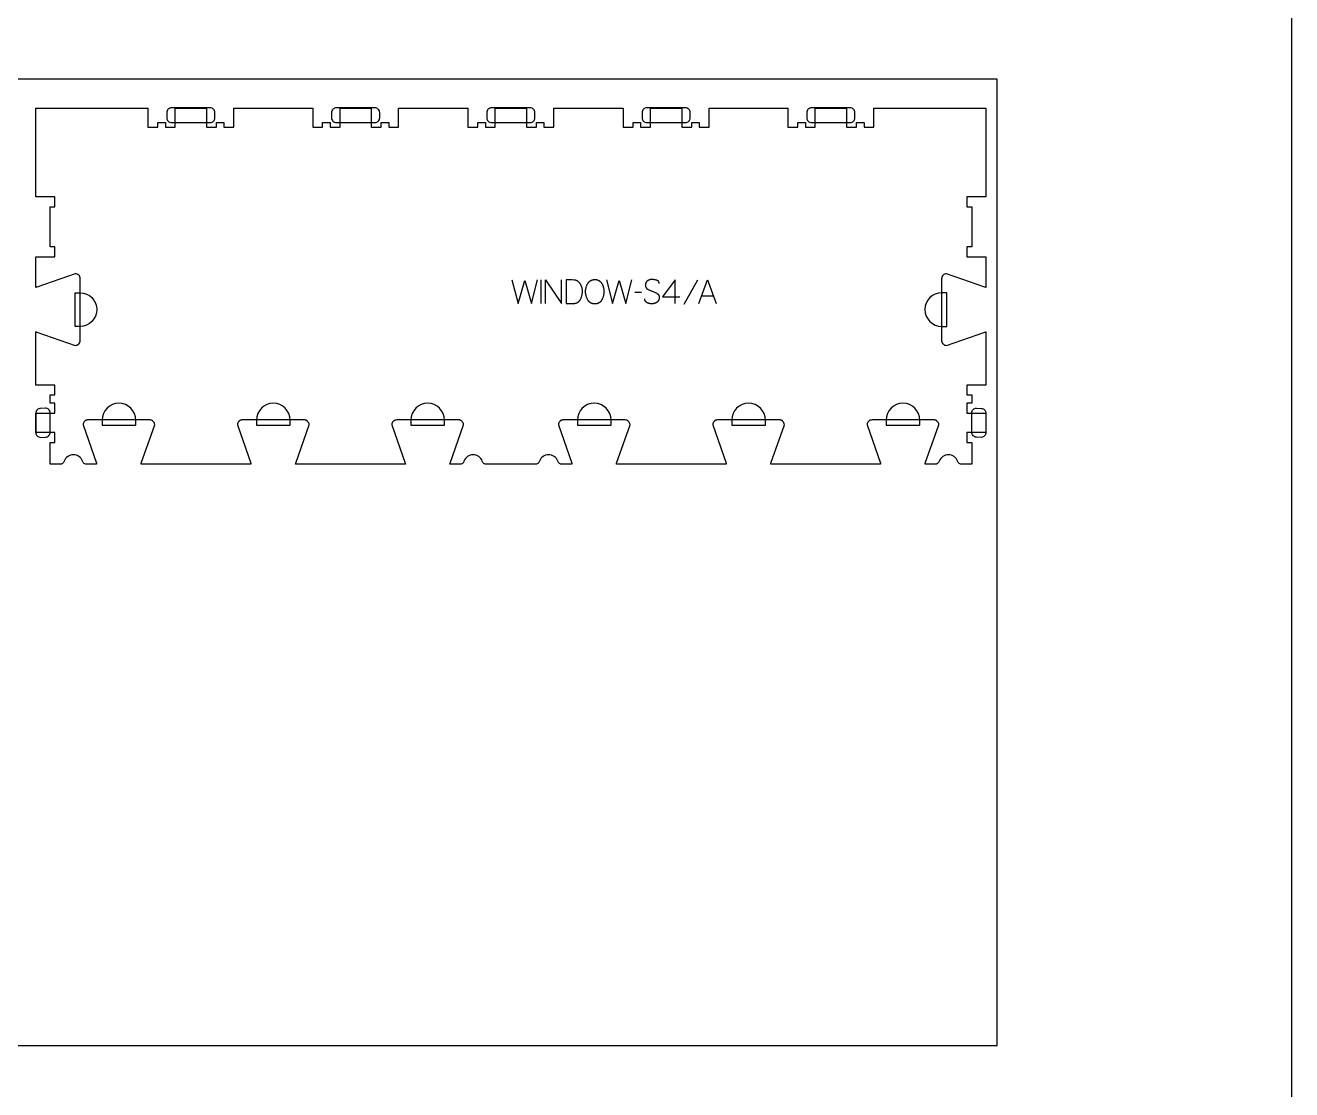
# Model space of a CAD drawing. Extents: x 0 to 4485, y 0 to 8771.
# Drawn here: x 1585 to 3183, y 2387 to 3731 of the extents above; entities that cross this region are included whole.
import ezdxf

# ---------------------------------------------------------------- set-up
doc = ezdxf.new("R2010")
doc.units = 0
for name, color, linetype in [('0_SHEET_SPRUCEPLY_2440X122', 1, 'CONTINUOUS'), ('1_ANYTOOL_1MMDEEP_LABELS_S', 2, 'CONTINUOUS'), ('4_ANYTOOL_CUTTHROUGH_OUTSI', 5, 'CONTINUOUS'), ('5_ANYTOOL_HALF_MILL_9MM_IN', 3, 'CONTINUOUS'), ('DONOTCUT', 7, 'CONTINUOUS')]:
    doc.layers.add(name, color=color, linetype=linetype)

msp = doc.modelspace()

# ---------------------------------------------------------------- linework, layer by layer
at = {"layer": '0_SHEET_SPRUCEPLY_2440X122'}
msp.add_lwpolyline([(371.7, 3662.6), (371.7, 2442.6), (2811.7, 2442.6), (2811.7, 3662.6)], close=True, dxfattribs=at)
at = {"layer": '1_ANYTOOL_1MMDEEP_LABELS_S', "color": 2}
for points in [[(2199, 3409.2), (2206.7, 3379.2), (2215.1, 3408.3), (2223.6, 3379.2), (2231.1, 3409.2)], [(2235.5, 3409.2), (2235.5, 3379.2)], [(2241.5, 3379.2), (2241.5, 3409.2), (2261.6, 3379.2), (2261.6, 3409.2)], [(2318.4, 3409.2), (2326.1, 3379.2), (2334.5, 3408.3), (2343, 3379.2), (2350.5, 3409.2)], [(2385, 3404.6), (2385, 3404.8), (2385, 3404.9), (2385, 3405), (2385, 3405.1), (2385, 3405.2), (2384.9, 3405.3), (2384.9, 3405.4), (2384.9, 3405.5), (2384.9, 3405.5), (2384.9, 3405.6), (2384.9, 3405.7), (2384.9, 3405.8), (2384.8, 3405.9), (2384.8, 3406), (2384.8, 3406), (2384.8, 3406.1), (2384.7, 3406.2), (2384.7, 3406.3), (2384.7, 3406.3), (2384.6, 3406.4), (2384.6, 3406.5), (2384.6, 3406.6), (2384.5, 3406.6), (2384.5, 3406.7), (2384.4, 3406.8), (2384.4, 3406.8), (2384.4, 3406.9), (2384.3, 3407), (2384.3, 3407), (2384.2, 3407.1), (2384.2, 3407.2), (2384.1, 3407.2), (2384.1, 3407.3), (2384, 3407.3), (2384, 3407.4), (2383.9, 3407.5), (2383.8, 3407.5), (2383.8, 3407.6), (2383.7, 3407.6), (2383.6, 3407.7), (2383.6, 3407.7), (2383.5, 3407.8), (2383.4, 3407.8), (2383.4, 3407.9), (2383.3, 3407.9), (2383.2, 3408), (2383.1, 3408), (2383.1, 3408.1), (2383, 3408.1), (2382.9, 3408.2), (2382.8, 3408.2), (2382.7, 3408.3), (2382.5, 3408.4), (2382.3, 3408.4), (2382.1, 3408.5), (2381.9, 3408.6), (2381.7, 3408.6), (2380.9, 3408.8), (2380.1, 3409), (2379.3, 3409.2), (2378.5, 3409.3), (2378.2, 3409.4), (2377.8, 3409.4), (2377.4, 3409.5), (2377, 3409.5), (2376.7, 3409.5), (2376.3, 3409.6), (2376, 3409.6), (2375.6, 3409.6), (2375.4, 3409.6), (2375.2, 3409.6), (2375, 3409.6), (2374.8, 3409.5), (2374.6, 3409.5), (2374.5, 3409.5), (2374.3, 3409.5), (2374.1, 3409.5), (2373.9, 3409.4), (2373.7, 3409.4), (2373.5, 3409.4), (2373.3, 3409.3), (2373.2, 3409.3), (2373, 3409.2), (2372.8, 3409.2), (2372.6, 3409.1), (2372.5, 3409.1), (2372.3, 3409), (2372.1, 3408.9), (2371.9, 3408.9), (2371.8, 3408.8), (2371.6, 3408.7), (2371.4, 3408.6), (2371.3, 3408.5), (2371.1, 3408.5), (2370.9, 3408.4), (2370.8, 3408.3), (2370.6, 3408.2), (2370.5, 3408.1), (2370.3, 3408), (2370.1, 3407.9), (2370, 3407.7), (2369.8, 3407.6), (2369.7, 3407.5), (2369.5, 3407.4), (2369.4, 3407.3), (2369.3, 3407.1), (2369.1, 3407), (2369, 3406.9), (2368.9, 3406.7), (2368.8, 3406.6), (2368.7, 3406.5), (2368.6, 3406.3), (2368.5, 3406.2), (2368.4, 3406), (2368.3, 3405.9), (2368.2, 3405.7), (2368.1, 3405.5), (2368, 3405.4), (2368, 3405.2), (2367.9, 3405), (2367.9, 3404.9), (2367.8, 3404.7), (2367.7, 3404.5), (2367.7, 3404.3), (2367.7, 3404.1), (2367.6, 3403.9), (2367.6, 3403.8), (2367.6, 3403.6), (2367.5, 3403.4), (2367.5, 3403.2), (2367.5, 3403), (2367.5, 3402.8), (2367.5, 3402.5), (2367.5, 3402.3), (2367.5, 3402.1), (2367.5, 3401.9), (2367.5, 3401.7), (2367.6, 3401.5), (2367.6, 3401.3), (2367.6, 3401.1), (2367.7, 3400.9), (2367.7, 3400.7), (2367.8, 3400.6), (2367.8, 3400.4), (2367.9, 3400.2), (2367.9, 3400.1), (2368, 3400), (2368, 3399.9), (2368, 3399.9), (2368.1, 3399.8), (2368.1, 3399.7), (2368.2, 3399.6), (2368.2, 3399.5), (2368.3, 3399.5), (2368.3, 3399.4), (2368.3, 3399.3), (2368.4, 3399.2), (2368.4, 3399.2), (2368.5, 3399.1), (2368.6, 3399), (2368.6, 3398.9), (2368.7, 3398.9), (2368.7, 3398.8), (2368.8, 3398.7), (2368.8, 3398.7), (2368.9, 3398.6), (2369, 3398.5), (2369, 3398.5), (2369.1, 3398.4), (2369.2, 3398.3), (2369.4, 3398.1), (2369.5, 3398), (2369.7, 3397.9), (2369.8, 3397.8), (2370, 3397.7), (2370.2, 3397.6), (2370.3, 3397.5), (2371, 3397.1), (2371.8, 3396.7), (2372.5, 3396.3), (2373.3, 3396), (2374.1, 3395.6), (2374.9, 3395.3), (2375.7, 3395), (2376.5, 3394.7), (2377.3, 3394.4), (2378.1, 3394), (2378.9, 3393.7), (2379.7, 3393.3), (2380.4, 3393), (2381.2, 3392.6), (2381.9, 3392.2), (2382.5, 3391.7), (2382.7, 3391.6), (2382.9, 3391.5), (2383, 3391.4), (2383.1, 3391.3), (2383.2, 3391.3), (2383.2, 3391.2), (2383.3, 3391.2), (2383.4, 3391.1), (2383.5, 3391), (2383.5, 3391), (2383.6, 3390.9), (2383.6, 3390.8), (2383.7, 3390.8), (2383.8, 3390.7), (2383.8, 3390.6), (2383.9, 3390.5), (2383.9, 3390.5), (2384, 3390.4), (2384, 3390.3), (2384.1, 3390.2), (2384.1, 3390.2), (2384.2, 3390.1), (2384.2, 3390), (2384.3, 3389.9), (2384.3, 3389.9), (2384.4, 3389.8), (2384.4, 3389.7), (2384.5, 3389.6), (2384.5, 3389.5), (2384.5, 3389.4), (2384.6, 3389.4), (2384.6, 3389.3), (2384.6, 3389.2), (2384.7, 3389.1), (2384.7, 3389), (2384.7, 3388.9), (2384.7, 3388.8), (2384.8, 3388.6), (2384.8, 3388.4), (2384.9, 3388.2), (2384.9, 3388), (2384.9, 3387.8), (2385, 3387.6), (2385, 3387.4), (2385, 3387.2), (2385, 3387), (2385, 3386.8), (2385, 3386.5), (2384.9, 3386.3), (2384.9, 3386.1), (2384.9, 3385.8), (2384.9, 3385.6), (2384.8, 3385.4), (2384.8, 3385.2), (2384.7, 3385), (2384.7, 3384.8), (2384.6, 3384.6), (2384.6, 3384.4), (2384.5, 3384.2), (2384.4, 3384), (2384.4, 3383.8), (2384.3, 3383.6), (2384.2, 3383.4), (2384.1, 3383.2), (2384, 3383), (2383.9, 3382.9), (2383.8, 3382.7), (2383.7, 3382.5), (2383.6, 3382.4), (2383.4, 3382.2), (2383.3, 3382.1), (2383.2, 3381.9), (2383, 3381.8), (2382.9, 3381.6), (2382.8, 3381.5), (2382.6, 3381.4), (2382.5, 3381.2), (2382.3, 3381.1), (2382.1, 3381), (2382, 3380.9), (2381.8, 3380.7), (2381.4, 3380.5), (2381, 3380.3), (2380.7, 3380.1), (2380.3, 3379.9), (2379.9, 3379.8), (2379.6, 3379.6), (2379.4, 3379.6), (2379.2, 3379.5), (2379, 3379.4), (2378.8, 3379.4), (2378.6, 3379.3), (2378.4, 3379.3), (2378.2, 3379.2), (2378, 3379.2), (2377.8, 3379.1), (2377.6, 3379.1), (2377.4, 3379), (2377.2, 3379), (2377, 3379), (2376.8, 3379), (2376.4, 3378.9), (2376, 3378.9), (2375.6, 3378.9), (2375.2, 3378.9), (2374.8, 3378.9), (2374.4, 3378.9), (2374, 3379), (2373.6, 3379), (2373.2, 3379.1), (2372.8, 3379.2), (2372.4, 3379.2), (2372, 3379.4), (2371.7, 3379.5), (2371.3, 3379.6), (2370.9, 3379.7), (2370.6, 3379.9), (2370.2, 3380.1), (2369.9, 3380.2), (2369.5, 3380.4), (2369.3, 3380.5), (2369.2, 3380.6), (2369, 3380.7), (2368.9, 3380.8), (2368.7, 3381), (2368.6, 3381.1), (2368.4, 3381.2), (2368.3, 3381.3), (2368.2, 3381.4), (2368.1, 3381.6), (2368, 3381.7), (2367.8, 3381.8), (2367.8, 3381.9), (2367.7, 3382), (2367.7, 3382), (2367.6, 3382.1), (2367.6, 3382.2), (2367.5, 3382.2), (2367.5, 3382.3), (2367.5, 3382.4), (2367.4, 3382.5), (2367.4, 3382.5), (2367.3, 3382.6), (2367.3, 3382.7), (2367.3, 3382.8), (2367.2, 3382.8), (2367.2, 3382.9), (2367.2, 3383), (2367.1, 3383.1), (2367.1, 3383.2), (2367.1, 3383.2), (2367, 3383.3), (2367, 3383.5), (2366.9, 3383.6), (2366.9, 3383.8), (2366.9, 3384), (2366.8, 3384.2), (2366.8, 3384.3), (2366.8, 3384.5), (2366.8, 3384.7), (2366.8, 3384.9), (2366.8, 3385.1)], [(2405, 3379.2), (2405, 3409.3), (2389, 3387.9)], [(2433.2, 3408.8), (2416, 3378)], [(2434.9, 3379.2), (2445.8, 3409.2), (2456.9, 3379.2)], [(2362.7, 3393.1), (2354, 3393)], [(2389, 3387.9), (2410.8, 3387.9)], [(2438.4, 3388.8), (2453.3, 3388.8)]]:
    msp.add_lwpolyline(points, dxfattribs=at)
for points in [[(2267.6, 3409.2), (2267.6, 3379.2), (2276.1, 3379.3), (2276.5, 3379.3), (2276.9, 3379.3), (2277.3, 3379.4), (2277.7, 3379.4), (2278.1, 3379.5), (2278.5, 3379.5), (2278.8, 3379.6), (2279.2, 3379.7), (2279.5, 3379.7), (2279.9, 3379.8), (2280.2, 3379.9), (2280.5, 3380.1), (2280.9, 3380.2), (2281, 3380.2), (2281.2, 3380.3), (2281.3, 3380.4), (2281.5, 3380.5), (2281.6, 3380.5), (2281.8, 3380.6), (2281.9, 3380.7), (2282.1, 3380.8), (2282.2, 3380.9), (2282.3, 3380.9), (2282.5, 3381), (2282.6, 3381.1), (2282.7, 3381.2), (2282.9, 3381.3), (2283, 3381.4), (2283.1, 3381.5), (2283.2, 3381.6), (2283.4, 3381.7), (2283.5, 3381.8), (2283.6, 3381.9), (2283.7, 3382), (2283.8, 3382.2), (2283.9, 3382.3), (2284.1, 3382.4), (2284.2, 3382.5), (2284.3, 3382.6), (2284.4, 3382.8), (2284.5, 3382.9), (2284.6, 3383), (2284.7, 3383.2), (2284.8, 3383.3), (2284.9, 3383.4), (2285, 3383.7), (2285.2, 3384), (2285.4, 3384.3), (2285.7, 3384.9), (2286, 3385.6), (2286.3, 3386.2), (2286.5, 3386.8), (2286.8, 3387.5), (2287, 3388.1), (2287.2, 3388.8), (2287.3, 3389.4), (2287.5, 3390.1), (2287.6, 3390.8), (2287.7, 3391.4), (2287.8, 3392.1), (2287.9, 3392.8), (2288, 3393.5), (2288, 3394.2), (2288, 3394.9), (2288, 3395.5), (2288, 3396.1), (2287.9, 3396.7), (2287.8, 3397.3), (2287.8, 3397.8), (2287.7, 3398.1), (2287.7, 3398.4), (2287.6, 3398.7), (2287.5, 3399), (2287.5, 3399.2), (2287.4, 3399.5), (2287.3, 3399.8), (2287.2, 3400.1), (2287.1, 3400.3), (2287, 3400.6), (2286.9, 3400.9), (2286.8, 3401.1), (2286.7, 3401.4), (2286.6, 3401.7), (2286.4, 3402.2), (2286.1, 3402.7), (2285.8, 3403.2), (2285.5, 3403.7), (2285.3, 3404), (2285.1, 3404.3), (2284.9, 3404.6), (2284.7, 3404.9), (2284.5, 3405.2), (2284.3, 3405.4), (2284.1, 3405.7), (2283.9, 3405.9), (2283.6, 3406.2), (2283.4, 3406.4), (2283.2, 3406.6), (2283, 3406.8), (2282.7, 3407), (2282.5, 3407.2), (2282.2, 3407.4), (2282, 3407.5), (2281.7, 3407.7), (2281.5, 3407.8), (2281.2, 3408), (2281, 3408.1), (2280.7, 3408.2), (2280.5, 3408.3), (2280.2, 3408.4), (2279.9, 3408.5), (2279.6, 3408.6), (2279.4, 3408.7), (2279.1, 3408.8), (2278.8, 3408.8), (2278.5, 3408.9), (2278.2, 3408.9), (2277.9, 3408.9), (2277.6, 3408.9), (2275.2, 3409.1), (2272.7, 3409.1), (2270.2, 3409.2)], [(2304.1, 3409.6), (2304.4, 3409.6), (2304.8, 3409.5), (2305.2, 3409.5), (2305.5, 3409.5), (2305.7, 3409.5), (2305.9, 3409.4), (2306, 3409.4), (2306.2, 3409.4), (2306.4, 3409.3), (2306.5, 3409.3), (2306.7, 3409.2), (2306.8, 3409.2), (2307, 3409.2), (2307.2, 3409.1), (2307.3, 3409), (2307.5, 3409), (2307.6, 3408.9), (2307.8, 3408.9), (2307.9, 3408.8), (2308.1, 3408.7), (2308.2, 3408.7), (2308.4, 3408.6), (2308.5, 3408.5), (2308.6, 3408.4), (2308.8, 3408.4), (2308.9, 3408.3), (2309, 3408.2), (2309.2, 3408.1), (2309.4, 3407.9), (2309.7, 3407.7), (2309.9, 3407.5), (2310.2, 3407.3), (2310.4, 3407.1), (2310.6, 3406.9), (2310.9, 3406.6), (2311.1, 3406.4), (2311.3, 3406.2), (2311.5, 3405.9), (2311.7, 3405.7), (2311.9, 3405.4), (2312.1, 3405.2), (2312.3, 3404.9), (2312.5, 3404.6), (2312.6, 3404.3), (2312.8, 3404.1), (2313, 3403.8), (2313.1, 3403.5), (2313.3, 3403.2), (2313.4, 3402.9), (2313.5, 3402.6), (2313.7, 3402.3), (2313.8, 3402), (2313.9, 3401.6), (2314, 3401.3), (2314.1, 3401), (2314.2, 3400.7), (2314.3, 3400.3), (2314.4, 3400), (2314.5, 3399.7), (2314.6, 3399.3), (2314.7, 3398.6), (2314.9, 3398), (2315, 3397.3), (2315.1, 3396.6), (2315.1, 3396), (2315.2, 3395.3), (2315.2, 3394.7), (2315.2, 3394.1), (2315.2, 3393.4), (2315.2, 3392.8), (2315.1, 3392.1), (2315, 3391.5), (2314.9, 3390.9), (2314.8, 3390.2), (2314.7, 3389.6), (2314.5, 3389), (2314.3, 3388.3), (2314.1, 3387.7), (2313.9, 3387), (2313.7, 3386.4), (2313.4, 3385.8), (2313.1, 3385.1), (2312.8, 3384.5), (2312.5, 3383.9), (2312.3, 3383.5), (2312.1, 3383.2), (2311.9, 3382.9), (2311.7, 3382.7), (2311.5, 3382.4), (2311.3, 3382.1), (2311.1, 3381.9), (2310.9, 3381.6), (2310.8, 3381.5), (2310.6, 3381.4), (2310.5, 3381.3), (2310.4, 3381.2), (2310.3, 3381.1), (2310.2, 3381), (2310.1, 3380.8), (2309.9, 3380.7), (2309.8, 3380.6), (2309.7, 3380.6), (2309.6, 3380.5), (2309.4, 3380.4), (2309.3, 3380.3), (2309.2, 3380.2), (2309, 3380.1), (2308.9, 3380), (2308.8, 3380), (2308.6, 3379.9), (2308.5, 3379.8), (2308.3, 3379.7), (2308.2, 3379.7), (2308, 3379.6), (2307.9, 3379.5), (2307.7, 3379.5), (2307.6, 3379.4), (2307.4, 3379.4), (2307.3, 3379.3), (2307.1, 3379.3), (2306.8, 3379.2), (2306.5, 3379.1), (2306.2, 3379), (2305.9, 3378.9), (2305.5, 3378.9), (2305.2, 3378.8), (2304.8, 3378.8), (2304.5, 3378.8), (2304.1, 3378.8), (2303.7, 3378.8), (2303.3, 3378.8), (2303, 3378.8), (2302.6, 3378.8), (2302.2, 3378.8), (2301.9, 3378.9), (2301.5, 3378.9), (2301.2, 3379), (2300.9, 3379.1), (2300.5, 3379.2), (2300.2, 3379.3), (2300, 3379.3), (2299.9, 3379.4), (2299.7, 3379.4), (2299.6, 3379.5), (2299.4, 3379.5), (2299.3, 3379.6), (2299.1, 3379.7), (2299, 3379.7), (2298.8, 3379.8), (2298.7, 3379.9), (2298.6, 3380), (2298.4, 3380.1), (2298.3, 3380.1), (2298.1, 3380.2), (2298, 3380.3), (2297.9, 3380.4), (2297.7, 3380.5), (2297.6, 3380.6), (2297.5, 3380.7), (2297.3, 3380.8), (2297.2, 3380.9), (2297.1, 3381), (2297, 3381.1), (2296.9, 3381.2), (2296.7, 3381.3), (2296.6, 3381.4), (2296.5, 3381.6), (2296.4, 3381.7), (2296.3, 3381.8), (2296.2, 3381.9), (2296, 3382.2), (2295.7, 3382.4), (2295.5, 3382.7), (2295.3, 3383), (2295.2, 3383.3), (2295, 3383.6), (2294.8, 3383.9), (2294.5, 3384.6), (2294.1, 3385.2), (2293.9, 3385.9), (2293.6, 3386.5), (2293.3, 3387.2), (2293.1, 3387.8), (2292.9, 3388.5), (2292.7, 3389.1), (2292.6, 3389.8), (2292.4, 3390.4), (2292.3, 3391.1), (2292.2, 3391.7), (2292.1, 3392.4), (2292.1, 3393), (2292, 3393.7), (2292, 3394.4), (2292, 3395), (2292.1, 3395.7), (2292.1, 3396.4), (2292.2, 3397.1), (2292.3, 3397.8), (2292.4, 3398.4), (2292.6, 3399.1), (2292.8, 3399.7), (2292.9, 3400.4), (2293.2, 3401), (2293.4, 3401.7), (2293.7, 3402.3), (2293.9, 3402.9), (2294.2, 3403.5), (2294.6, 3404.1), (2294.9, 3404.7), (2295.1, 3405), (2295.3, 3405.3), (2295.5, 3405.6), (2295.7, 3405.9), (2295.9, 3406.1), (2296.1, 3406.4), (2296.4, 3406.6), (2296.6, 3406.9), (2296.7, 3407), (2296.8, 3407.1), (2296.9, 3407.2), (2297.1, 3407.3), (2297.2, 3407.4), (2297.3, 3407.5), (2297.4, 3407.6), (2297.6, 3407.7), (2297.7, 3407.8), (2297.8, 3407.9), (2298, 3408), (2298.1, 3408), (2298.2, 3408.1), (2298.4, 3408.2), (2298.5, 3408.3), (2298.7, 3408.4), (2298.8, 3408.4), (2298.9, 3408.5), (2299.2, 3408.6), (2299.5, 3408.8), (2299.9, 3408.9), (2300.2, 3409), (2300.5, 3409.1), (2300.8, 3409.2), (2301.2, 3409.3), (2301.5, 3409.3), (2301.8, 3409.4), (2302.2, 3409.5), (2302.6, 3409.5), (2302.9, 3409.5), (2303.3, 3409.5), (2303.7, 3409.6)]]:
    msp.add_lwpolyline(points, close=True, dxfattribs=at)
at = {"layer": '4_ANYTOOL_CUTTHROUGH_OUTSI', "color": 5}
msp.add_lwpolyline([(2767, 3176.3, -0.317837), (2761.6, 3180.2, 0.317837), (2750.1, 3188.3, 0.317837), (2738.5, 3180.2, -0.317837), (2733.1, 3176.3), (2720.7, 3176.3, -0.061485), (2720.9, 3177.7), (2737.9, 3226.1), (2737.9, 3226.1), (2737.9, 3226.1, 0.198912), (2736, 3230.5), (2735.9, 3230.6), (2735.8, 3230.7), (2735.7, 3230.8), (2735.6, 3230.9), (2735.5, 3231), (2735.3, 3231.1), (2735.2, 3231.2), (2735.1, 3231.3), (2735, 3231.4), (2734.8, 3231.4), (2734.7, 3231.5), (2734.6, 3231.6), (2734.4, 3231.7), (2734.3, 3231.7), (2734.1, 3231.8), (2734, 3231.9), (2733.8, 3231.9), (2733.7, 3232), (2733.6, 3232), (2733.4, 3232.1), (2733.3, 3232.1), (2733.1, 3232.2), (2733, 3232.2), (2732.8, 3232.2), (2732.7, 3232.3), (2732.5, 3232.3), (2732.4, 3232.3), (2732.2, 3232.3), (2732.1, 3232.3), (2731.9, 3232.3), (2731.8, 3232.3), (2731.6, 3232.3), (2653.6, 3232.3, 0.414214), (2647.4, 3226.1), (2647.4, 3226.1), (2647.4, 3226), (2664.3, 3177.7), (2664.3, 3177.7, -0.061485), (2664.5, 3176.3), (2525.8, 3176.3, -0.061485), (2526, 3177.7), (2543, 3226.1), (2543, 3226.1), (2543, 3226.1, 0.198912), (2541.1, 3230.5), (2541, 3230.6), (2540.9, 3230.7), (2540.8, 3230.8), (2540.7, 3230.9), (2540.6, 3231), (2540.4, 3231.1), (2540.3, 3231.2), (2540.2, 3231.3), (2540.1, 3231.4), (2539.9, 3231.4), (2539.8, 3231.5), (2539.7, 3231.6), (2539.5, 3231.7), (2539.4, 3231.7), (2539.2, 3231.8), (2539.1, 3231.9), (2538.9, 3231.9), (2538.8, 3232), (2538.7, 3232), (2538.5, 3232.1), (2538.4, 3232.1), (2538.2, 3232.2), (2538.1, 3232.2), (2537.9, 3232.2), (2537.8, 3232.3), (2537.6, 3232.3), (2537.5, 3232.3), (2537.3, 3232.3), (2537.2, 3232.3), (2537, 3232.3), (2536.9, 3232.3), (2536.7, 3232.3), (2458.7, 3232.3), (2458.6, 3232.3), (2458.4, 3232.3), (2458.3, 3232.3), (2458.1, 3232.3), (2457.9, 3232.3), (2457.8, 3232.3), (2457.6, 3232.3), (2457.5, 3232.2), (2457.3, 3232.2), (2457.2, 3232.2), (2457, 3232.1), (2456.9, 3232.1), (2456.7, 3232), (2456.6, 3232), (2456.5, 3231.9), (2456.3, 3231.9), (2456.2, 3231.8), (2456, 3231.7), (2455.9, 3231.7), (2455.7, 3231.6), (2455.6, 3231.5), (2455.5, 3231.4), (2455.3, 3231.4), (2455.2, 3231.3), (2455.1, 3231.2), (2455, 3231.1), (2454.8, 3231), (2454.7, 3230.9), (2454.6, 3230.8), (2454.5, 3230.7), (2454.4, 3230.6), (2454.3, 3230.5, 0.198912), (2452.5, 3226.1), (2452.5, 3226.1), (2452.5, 3226), (2469.4, 3177.7), (2469.4, 3177.7, -0.061485), (2469.6, 3176.3), (2330.9, 3176.3, -0.061485), (2331.1, 3177.7), (2348.1, 3226.1), (2348.1, 3226.1), (2348.1, 3226.1, 0.414214), (2341.8, 3232.3), (2263.8, 3232.3), (2263.7, 3232.3), (2263.5, 3232.3), (2263.4, 3232.3), (2263.2, 3232.3), (2263, 3232.3), (2262.9, 3232.3), (2262.7, 3232.3), (2262.6, 3232.2), (2262.4, 3232.2), (2262.3, 3232.2), (2262.1, 3232.1), (2262, 3232.1), (2261.8, 3232), (2261.7, 3232), (2261.6, 3231.9), (2261.4, 3231.9), (2261.3, 3231.8), (2261.1, 3231.7), (2261, 3231.7), (2260.8, 3231.6), (2260.7, 3231.5), (2260.6, 3231.4), (2260.4, 3231.4), (2260.3, 3231.3), (2260.2, 3231.2), (2260.1, 3231.1), (2259.9, 3231), (2259.8, 3230.9), (2259.7, 3230.8), (2259.6, 3230.7), (2259.5, 3230.6), (2259.4, 3230.5, 0.198912), (2257.6, 3226.1), (2257.6, 3226.1), (2257.6, 3226), (2274.5, 3177.7), (2274.5, 3177.7, -0.061485), (2274.7, 3176.3), (2262.3, 3176.3, -0.317837), (2256.9, 3180.2, 0.707107), (2233.8, 3180.2, -0.317837), (2228.4, 3176.3), (2167, 3176.3, -0.317837), (2161.6, 3180.2, 0.707107), (2138.5, 3180.2, -0.317837), (2133.1, 3176.3), (2120.7, 3176.3, -0.061485), (2120.9, 3177.7), (2137.9, 3226.1), (2137.9, 3226.1), (2137.9, 3226.1, 0.198912), (2136, 3230.5), (2135.9, 3230.6), (2135.8, 3230.7), (2135.7, 3230.8), (2135.6, 3230.9), (2135.5, 3231), (2135.3, 3231.1), (2135.2, 3231.2), (2135.1, 3231.3), (2135, 3231.4), (2134.8, 3231.4), (2134.7, 3231.5), (2134.6, 3231.6), (2134.4, 3231.7), (2134.3, 3231.7), (2134.1, 3231.8), (2134, 3231.9), (2133.8, 3231.9), (2133.7, 3232), (2133.6, 3232), (2133.4, 3232.1), (2133.3, 3232.1), (2133.1, 3232.2), (2133, 3232.2), (2132.8, 3232.2), (2132.7, 3232.3), (2132.5, 3232.3), (2132.4, 3232.3), (2132.2, 3232.3), (2132.1, 3232.3), (2131.9, 3232.3), (2131.8, 3232.3), (2131.6, 3232.3), (2053.6, 3232.3, 0.414214), (2047.4, 3226.1), (2047.4, 3226.1), (2047.4, 3226), (2064.3, 3177.7), (2064.3, 3177.7, -0.061485), (2064.5, 3176.3), (1925.8, 3176.3, -0.061485), (1926, 3177.7), (1943, 3226.1), (1943, 3226.1), (1943, 3226.1, 0.198912), (1941.1, 3230.5), (1941, 3230.6), (1940.9, 3230.7), (1940.8, 3230.8), (1940.7, 3230.9), (1940.6, 3231), (1940.4, 3231.1), (1940.3, 3231.2), (1940.2, 3231.3), (1940.1, 3231.4), (1939.9, 3231.4), (1939.8, 3231.5), (1939.7, 3231.6), (1939.5, 3231.7), (1939.4, 3231.7), (1939.2, 3231.8), (1939.1, 3231.9), (1938.9, 3231.9), (1938.8, 3232), (1938.7, 3232), (1938.5, 3232.1), (1938.4, 3232.1), (1938.2, 3232.2), (1938.1, 3232.2), (1937.9, 3232.2), (1937.8, 3232.3), (1937.6, 3232.3), (1937.5, 3232.3), (1937.3, 3232.3), (1937.2, 3232.3), (1937, 3232.3), (1936.9, 3232.3), (1936.7, 3232.3), (1858.7, 3232.3), (1858.6, 3232.3), (1858.4, 3232.3), (1858.3, 3232.3), (1858.1, 3232.3), (1857.9, 3232.3), (1857.8, 3232.3), (1857.6, 3232.3), (1857.5, 3232.2), (1857.3, 3232.2), (1857.2, 3232.2), (1857, 3232.1), (1856.9, 3232.1), (1856.7, 3232), (1856.6, 3232), (1856.5, 3231.9), (1856.3, 3231.9), (1856.2, 3231.8), (1856, 3231.7), (1855.9, 3231.7), (1855.7, 3231.6), (1855.6, 3231.5), (1855.5, 3231.4), (1855.3, 3231.4), (1855.2, 3231.3), (1855.1, 3231.2), (1855, 3231.1), (1854.8, 3231), (1854.7, 3230.9), (1854.6, 3230.8), (1854.5, 3230.7), (1854.4, 3230.6), (1854.3, 3230.5, 0.198912), (1852.5, 3226.1), (1852.5, 3226.1), (1852.5, 3226), (1869.4, 3177.7), (1869.4, 3177.7, -0.061485), (1869.6, 3176.3), (1730.9, 3176.3, -0.061485), (1731.1, 3177.7), (1748.1, 3226.1), (1748.1, 3226.1), (1748.1, 3226.1, 0.414214), (1741.8, 3232.3), (1663.8, 3232.3), (1663.7, 3232.3), (1663.5, 3232.3), (1663.4, 3232.3), (1663.2, 3232.3), (1663, 3232.3), (1662.9, 3232.3), (1662.7, 3232.3), (1662.6, 3232.2), (1662.4, 3232.2), (1662.3, 3232.2), (1662.1, 3232.1), (1662, 3232.1), (1661.8, 3232), (1661.7, 3232), (1661.6, 3231.9), (1661.4, 3231.9), (1661.3, 3231.8), (1661.1, 3231.7), (1661, 3231.7), (1660.8, 3231.6), (1660.7, 3231.5), (1660.6, 3231.4), (1660.4, 3231.4), (1660.3, 3231.3), (1660.2, 3231.2), (1660.1, 3231.1), (1659.9, 3231), (1659.8, 3230.9), (1659.7, 3230.8), (1659.6, 3230.7), (1659.5, 3230.6), (1659.4, 3230.5, 0.198912), (1657.6, 3226.1), (1657.6, 3226.1), (1657.6, 3226), (1674.5, 3177.7), (1674.5, 3177.7, -0.061485), (1674.7, 3176.3), (1662.3, 3176.3, -0.317837), (1656.9, 3180.2, 0.707107), (1633.8, 3180.2, -0.317837), (1628.4, 3176.3), (1616, 3176.3), (1616, 3203.8), (1622, 3203.8), (1622, 3216.3), (1598, 3216.3), (1598, 3240.8), (1622, 3240.8), (1622, 3253.3), (1616, 3253.3), (1616, 3263.8), (1622, 3263.8), (1622, 3276.3), (1598, 3276.3), (1598, 3343.5), (1598, 3343.5, -0.061485), (1599.3, 3343.3), (1647.7, 3326.4), (1647.7, 3326.4), (1647.7, 3326.4, 0.198912), (1652.1, 3328.2), (1652.2, 3328.3), (1652.3, 3328.4), (1652.4, 3328.6), (1652.5, 3328.7), (1652.6, 3328.8), (1652.7, 3328.9), (1652.8, 3329), (1652.9, 3329.2), (1653, 3329.3), (1653.1, 3329.4), (1653.1, 3329.6), (1653.2, 3329.7), (1653.3, 3329.8), (1653.4, 3330), (1653.4, 3330.1), (1653.5, 3330.2), (1653.5, 3330.4), (1653.6, 3330.5), (1653.6, 3330.7), (1653.7, 3330.8), (1653.7, 3331), (1653.8, 3331.1), (1653.8, 3331.3), (1653.8, 3331.4), (1653.9, 3331.6), (1653.9, 3331.7), (1653.9, 3331.9), (1653.9, 3332), (1653.9, 3332.2), (1653.9, 3332.3), (1654, 3332.5), (1654, 3332.6), (1654, 3410.6, 0.414214), (1647.7, 3416.9), (1647.7, 3416.9), (1647.6, 3416.9), (1599.3, 3400), (1599.3, 3400, -0.061485), (1598, 3399.7), (1598, 3438.3), (1622, 3438.3), (1622, 3450.8), (1616, 3450.8), (1616, 3501.3), (1622, 3501.3), (1622, 3513.8), (1598, 3513.8), (1598, 3625.8), (1739.5, 3625.8), (1739.5, 3601.8), (1752, 3601.8), (1752, 3607.8), (1761.5, 3607.8), (1761.5, 3601.8), (1774, 3601.8), (1774, 3625.8), (1813.5, 3625.8), (1813.5, 3601.8), (1826, 3601.8), (1826, 3607.8), (1835.5, 3607.8), (1835.5, 3601.8), (1848, 3601.8), (1848, 3625.8), (1947.5, 3625.8), (1947.5, 3601.8), (1960, 3601.8), (1960, 3607.8), (1969.5, 3607.8), (1969.5, 3601.8), (1982, 3601.8), (1982, 3625.8), (2021.5, 3625.8), (2021.5, 3601.8), (2034, 3601.8), (2034, 3607.8), (2043.5, 3607.8), (2043.5, 3601.8), (2056, 3601.8), (2056, 3625.8), (2143.5, 3625.8), (2143.5, 3601.8), (2156, 3601.8), (2156, 3607.8), (2165.5, 3607.8), (2165.5, 3601.8), (2178, 3601.8), (2178, 3625.8), (2217.5, 3625.8), (2217.5, 3601.8), (2230, 3601.8), (2230, 3607.8), (2239.5, 3607.8), (2239.5, 3601.8), (2252, 3601.8), (2252, 3625.8), (2339.5, 3625.8), (2339.5, 3601.8), (2352, 3601.8), (2352, 3607.8), (2361.5, 3607.8), (2361.5, 3601.8), (2374, 3601.8), (2374, 3625.8), (2413.5, 3625.8), (2413.5, 3601.8), (2426, 3601.8), (2426, 3607.8), (2435.5, 3607.8), (2435.5, 3601.8), (2448, 3601.8), (2448, 3625.8), (2547.5, 3625.8), (2547.5, 3601.8), (2560, 3601.8), (2560, 3607.8), (2569.5, 3607.8), (2569.5, 3601.8), (2582, 3601.8), (2582, 3625.8), (2621.5, 3625.8), (2621.5, 3601.8), (2634, 3601.8), (2634, 3607.8), (2643.5, 3607.8), (2643.5, 3601.8), (2656, 3601.8), (2656, 3625.8), (2797.5, 3625.8), (2797.5, 3513.8), (2773.5, 3513.8), (2773.5, 3501.3), (2779.5, 3501.3), (2779.5, 3450.8), (2773.5, 3450.8), (2773.5, 3438.3), (2797.5, 3438.3), (2797.5, 3399.7), (2797.5, 3399.7, -0.061485), (2796.1, 3400), (2747.7, 3416.9), (2747.7, 3416.9), (2747.7, 3416.9, 0.414214), (2741.5, 3410.6), (2741.5, 3332.6), (2741.5, 3332.5), (2741.5, 3332.3), (2741.5, 3332.2), (2741.5, 3332), (2741.5, 3331.9), (2741.5, 3331.7), (2741.5, 3331.6), (2741.6, 3331.4), (2741.6, 3331.3), (2741.6, 3331.1), (2741.7, 3331), (2741.7, 3330.8), (2741.8, 3330.7), (2741.8, 3330.5), (2741.9, 3330.4), (2741.9, 3330.2), (2742, 3330.1), (2742.1, 3330), (2742.1, 3329.8), (2742.2, 3329.7), (2742.3, 3329.6), (2742.3, 3329.4), (2742.4, 3329.3), (2742.5, 3329.2), (2742.6, 3329), (2742.7, 3328.9), (2742.8, 3328.8), (2742.9, 3328.7), (2743, 3328.6), (2743.1, 3328.4), (2743.2, 3328.3), (2743.3, 3328.2, 0.198912), (2747.7, 3326.4), (2747.7, 3326.4), (2747.8, 3326.4), (2796.1, 3343.3), (2796.1, 3343.3, -0.061485), (2797.5, 3343.5), (2797.5, 3326.1), (2797.5, 3276.3), (2773.5, 3276.3), (2773.5, 3263.8), (2779.5, 3263.8), (2779.5, 3253.3), (2773.5, 3253.3), (2773.5, 3240.8), (2797.5, 3240.8), (2797.5, 3216.3), (2773.5, 3216.3), (2773.5, 3203.8), (2779.5, 3203.8), (2779.5, 3176.3), (2767, 3176.3)], format="xyb", close=True, dxfattribs=at)
at = {"layer": '5_ANYTOOL_HALF_MILL_9MM_IN'}
for points in [[(1769.3, 3626.3, 0.414214), (1763.3, 3620.3), (1763.3, 3613.8, 0.414214), (1769.3, 3607.8), (1818.1, 3607.8, 0.414214), (1824.1, 3613.8), (1824.1, 3620.3, 0.414214), (1818.1, 3626.3)], [(1977.3, 3626.3, 0.414214), (1971.3, 3620.3), (1971.3, 3613.8, 0.414214), (1977.3, 3607.8), (2026.1, 3607.8, 0.414214), (2032.1, 3613.8), (2032.1, 3620.3, 0.414214), (2026.1, 3626.3)], [(2173.3, 3626.3, 0.414214), (2167.3, 3620.3), (2167.3, 3613.8, 0.414214), (2173.3, 3607.8), (2222.1, 3607.8, 0.414214), (2228.1, 3613.8), (2228.1, 3620.3, 0.414214), (2222.1, 3626.3)], [(2369.3, 3626.3, 0.414214), (2363.3, 3620.3), (2363.3, 3613.8, 0.414214), (2369.3, 3607.8), (2418.1, 3607.8, 0.414214), (2424.1, 3613.8), (2424.1, 3620.3, 0.414214), (2418.1, 3626.3)], [(2577.3, 3626.3, 0.414214), (2571.3, 3620.3), (2571.3, 3613.8, 0.414214), (2577.3, 3607.8), (2626.1, 3607.8, 0.414214), (2632.1, 3613.8), (2632.1, 3620.3, 0.414214), (2626.1, 3626.3)], [(1653.7, 3392.9, -1), (1653.7, 3350.4), (1653.5, 3350.4), (1647.5, 3350.4), (1647.5, 3392.9), (1653.5, 3392.9), (1653.7, 3392.9)], [(2741.7, 3392.9, 1), (2741.7, 3350.4), (2742, 3350.4), (2748, 3350.4), (2748, 3392.9), (2742, 3392.9), (2741.7, 3392.9)], [(1610, 3210.6, 0.414214), (1616, 3216.6), (1616, 3241.1, 0.414214), (1610, 3247.1), (1604, 3246.8, 0.414214), (1598, 3240.8), (1598, 3216.3, 0.414214), (1604, 3210.3)], [(1724.1, 3232.1, 1), (1681.6, 3232.1), (1681.6, 3231.8), (1681.6, 3225.8), (1724.1, 3225.8), (1724.1, 3231.8), (1724.1, 3232.1)], [(1919, 3232.1, 1), (1876.5, 3232.1), (1876.5, 3231.8), (1876.5, 3225.8), (1919, 3225.8), (1919, 3231.8), (1919, 3232.1)], [(2113.9, 3232.1, 1), (2071.4, 3232.1), (2071.4, 3231.8), (2071.4, 3225.8), (2113.9, 3225.8), (2113.9, 3231.8), (2113.9, 3232.1)], [(2324.1, 3232.1, 1), (2281.6, 3232.1), (2281.6, 3231.8), (2281.6, 3225.8), (2324.1, 3225.8), (2324.1, 3231.8), (2324.1, 3232.1)], [(2519, 3232.1, 1), (2476.5, 3232.1), (2476.5, 3231.8), (2476.5, 3225.8), (2519, 3225.8), (2519, 3231.8), (2519, 3232.1)], [(2713.9, 3232.1, 1), (2671.4, 3232.1), (2671.4, 3231.8), (2671.4, 3225.8), (2713.9, 3225.8), (2713.9, 3231.8), (2713.9, 3232.1)], [(2785.5, 3210.6, -0.414214), (2779.5, 3216.6), (2779.5, 3241.1, -0.414214), (2785.5, 3247.1), (2791.5, 3246.8, -0.414214), (2797.5, 3240.8), (2797.5, 3216.3, -0.414214), (2791.5, 3210.3)]]:
    msp.add_lwpolyline(points, format="xyb", close=True, dxfattribs=at)
at = {"layer": 'DONOTCUT'}
msp.add_lwpolyline([(0, 0), (3183.4, 0), (3183.4, 5593.4), (0, 5593.4)], close=True, dxfattribs=at)

doc.saveas('drawing.dxf')
